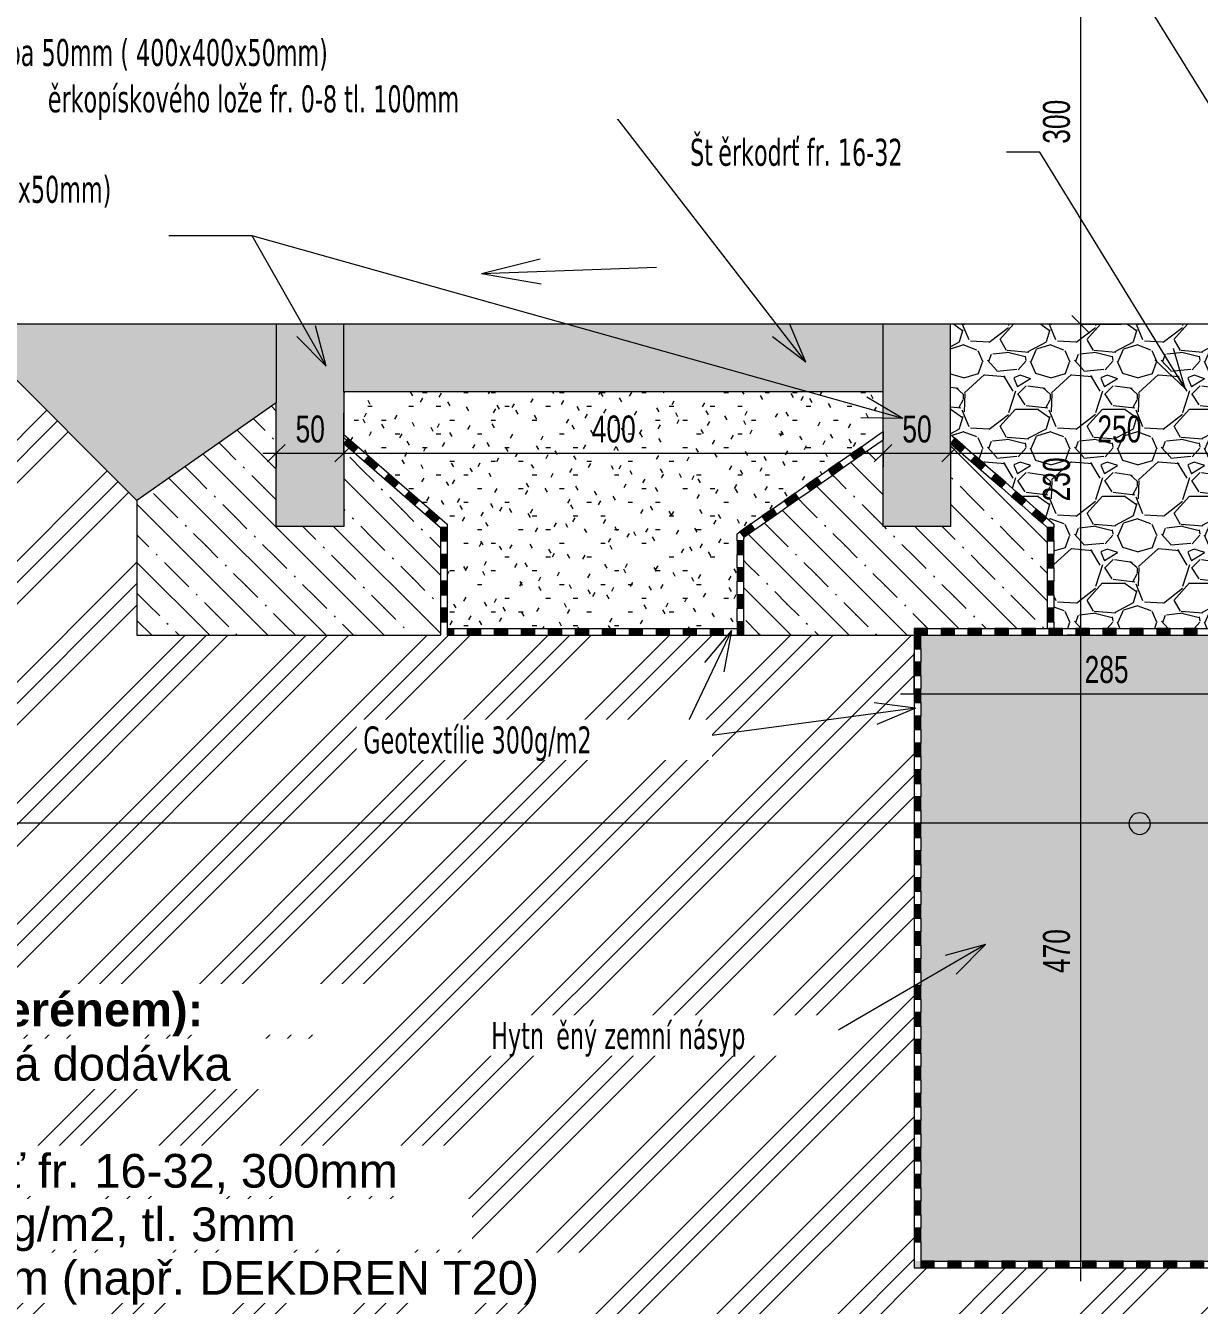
# Model space of a CAD drawing. Header units: millimetres. Extents: x 3130 to 6445, y 930 to 3528.
# Drawn here: x 3627 to 4498, y 1558 to 2508 of the extents above; entities that cross this region are included whole.
import ezdxf

# ---------------------------------------------------------------- set-up
doc = ezdxf.new("R2010")
doc.units = ezdxf.units.MM
for name, color, linetype, lineweight in [('A-ANNO-DIMS', 211, 'Continuous', 9), ('A-ANNO-DIMS-10', 211, 'Continuous', 9), ('A-DETL', 90, 'Continuous', 18), ('A-DETL-GENF', 92, 'Continuous', 18), ('A-DETL-THIN', 151, 'Continuous', 18), ('G-ANNO-TEXT', 231, 'Continuous', 9)]:
    doc.layers.add(name, color=color, linetype=linetype, lineweight=lineweight)
doc.styles.add('Arial', font='arial.ttf', dxfattribs={"height": 25})
doc.styles.add('Arial_1', font='arial.ttf', dxfattribs={"width": 0.7, "height": 20})
doc.styles.add('Arial_B', font='arialbd.ttf', dxfattribs={"height": 25})
doc.styles.add('Tahoma_B', font='tahomabd.ttf', dxfattribs={"width": 0.7, "height": 20})
doc.dimstyles.new('Vnitřní_-_průhledné_1', dxfattribs={"dimscale": 304.8, "dimtxt": 20.405188, "dimasz": 0.042651, "dimexe": 0.032808, "dimexo": 0.0625, "dimgap": 0.006562, "dimtad": 1, "dimdec": 0, "dimrnd": 5, "dimzin": 0, "dimdsep": 46, "dimtxsty": 'Arial_1', "dimblk1": 'OBLIQUE', "dimblk2": 'OBLIQUE', "dimsah": 1, "dimcen": 0.09, "dimdle": 0.032808, "dimazin": 0, "dimtfac": 1, "dimtdec": 4, "dimtix": 1, "dimtmove": 0, "dimatfit": 3, "dimfxl": 0.098425, "dimfxlon": 1, "dimtvp": 1, "dimtolj": 1, "dimtzin": 0, "dimarcsym": 2})
doc.dimstyles.new('Vnitřní_-_průhledné_2', dxfattribs={"dimscale": 304.8, "dimtxt": 20.405188, "dimasz": 0, "dimexe": 0.032808, "dimexo": 0.0625, "dimgap": 0.006562, "dimtad": 1, "dimdec": 0, "dimrnd": 5, "dimzin": 0, "dimdsep": 46, "dimtxsty": 'Arial_1', "dimblk1": 'OBLIQUE', "dimblk2": 'NONE', "dimsah": 1, "dimcen": 0.09, "dimdle": 0.032808, "dimazin": 0, "dimtfac": 1, "dimtdec": 4, "dimtix": 1, "dimtmove": 0, "dimatfit": 3, "dimfxl": 0.098425, "dimfxlon": 1, "dimtvp": 1, "dimtolj": 1, "dimtzin": 0, "dimarcsym": 2})
doc.dimstyles.new('Vnitřní_-_průhledné_3', dxfattribs={"dimscale": 304.8, "dimtxt": 20.405188, "dimasz": 0, "dimexe": 0.032808, "dimexo": 0.0625, "dimgap": 0.006562, "dimtad": 1, "dimdec": 0, "dimrnd": 5, "dimzin": 0, "dimdsep": 46, "dimtxsty": 'Arial_1', "dimblk1": 'NONE', "dimblk2": 'NONE', "dimsah": 1, "dimcen": 0.09, "dimdle": 0.032808, "dimazin": 0, "dimtfac": 1, "dimtdec": 4, "dimtix": 1, "dimtmove": 0, "dimatfit": 3, "dimfxl": 0.098425, "dimfxlon": 1, "dimtvp": 1, "dimtolj": 1, "dimtzin": 0, "dimarcsym": 2})
pattern_1 = [(315, (0, 0), (21.55261, 21.55261), []), (315, (0, 20.32), (21.55261, 21.55261), [12.7, -7.62, 1.27, -7.62, -12.7]), (315, (0, 20.32), (21.55261, 21.55261), [-29.21, 12.7, 0])]

# ---------------------------------------------------------------- blocks, each defined once
blk = doc.blocks.new('BP_HYDROIZOLACE NOVÁ 2 - Geotextilie 1_10-1193764-Sokl - okapový chodník')
at = {"layer": 'A-DETL-GENF'}
for points in [[(0, 0), (10, 0), (10, 5), (0, 5)], [(20, 0), (30, 0), (30, 5), (20, 5)], [(40, 0), (50, 0), (50, 5), (40, 5)], [(60, 0), (70, 0), (70, 5), (60, 5)], [(80, 0), (90, 0), (90, 5), (80, 5)], [(100, 0), (110, 0), (110, 5), (100, 5)], [(120, 0), (130, 0), (130, 5), (120, 5)], [(140, 0), (150, 0), (150, 5), (140, 5)], [(160, 0), (170, 0), (170, 5), (160, 5)], [(180, 0), (190, 0), (190, 5), (180, 5)], [(200, 0), (210, 0), (210, 5), (200, 5)], [(220, 0), (230, 0), (230, 5), (220, 5)], [(240, 0), (250, 0), (250, 5), (240, 5)], [(260, 0), (270, 0), (270, 5), (260, 5)], [(280, 0), (290, 0), (290, 5), (280, 5)], [(300, 0), (310, 0), (310, 5), (300, 5)], [(320, 0), (330, 0), (330, 5), (320, 5)], [(340, 0), (350, 0), (350, 5), (340, 5)], [(360, 0), (370, 0), (370, 5), (360, 5)], [(380, 0), (390, 0), (390, 5), (380, 5)], [(400, 0), (410, 0), (410, 5), (400, 5)], [(420, 0), (430, 0), (430, 5), (420, 5)], [(440, 0), (450, 0), (450, 5), (440, 5)]]:
    blk.add_hatch(color=256, dxfattribs=at).paths.add_polyline_path(points)
for p, q in [((10, 5), (0, 5)), ((0, 0), (10, 0)), ((10, 5), (20, 5)), ((10, 0), (10, 5)), ((10, 0), (20, 0)), ((30, 5), (20, 5)), ((20, 5), (20, 0)), ((30, 5), (40, 5)), ((30, 0), (30, 5)), ((30, 0), (40, 0)), ((50, 5), (40, 5)), ((40, 5), (40, 0)), ((40, 0), (50, 0)), ((50, 5), (60, 5)), ((50, 0), (50, 5)), ((50, 0), (60, 0)), ((70, 5), (60, 5)), ((60, 5), (60, 0)), ((60, 0), (70, 0)), ((70, 5), (80, 5)), ((70, 0), (70, 5)), ((70, 0), (80, 0)), ((90, 5), (80, 5)), ((80, 5), (80, 0)), ((80, 0), (90, 0)), ((90, 5), (100, 5)), ((90, 0), (90, 5)), ((90, 0), (100, 0)), ((110, 5), (100, 5)), ((100, 5), (100, 0)), ((100, 0), (110, 0)), ((110, 5), (120, 5)), ((110, 0), (110, 5)), ((110, 0), (120, 0)), ((130, 5), (120, 5)), ((120, 5), (120, 0)), ((120, 0), (130, 0)), ((130, 5), (140, 5)), ((130, 0), (130, 5)), ((130, 0), (140, 0)), ((150, 5), (140, 5)), ((140, 5), (140, 0)), ((140, 0), (150, 0)), ((150, 5), (160, 5)), ((150, 0), (150, 5)), ((150, 0), (160, 0)), ((170, 5), (160, 5)), ((160, 5), (160, 0)), ((160, 0), (170, 0)), ((170, 5), (180, 5)), ((170, 0), (170, 5)), ((170, 0), (180, 0)), ((190, 5), (180, 5)), ((180, 5), (180, 0)), ((180, 0), (190, 0)), ((190, 5), (200, 5)), ((190, 0), (190, 5)), ((190, 0), (200, 0)), ((210, 5), (200, 5)), ((200, 5), (200, 0)), ((200, 0), (210, 0)), ((210, 5), (220, 5)), ((210, 0), (210, 5)), ((210, 0), (220, 0)), ((230, 5), (220, 5)), ((220, 5), (220, 0)), ((220, 0), (230, 0)), ((230, 5), (240, 5)), ((230, 0), (230, 5)), ((230, 0), (240, 0)), ((250, 5), (240, 5)), ((240, 5), (240, 0)), ((240, 0), (250, 0)), ((250, 5), (260, 5)), ((250, 0), (250, 5)), ((250, 0), (260, 0)), ((270, 5), (260, 5)), ((260, 5), (260, 0)), ((260, 0), (270, 0)), ((270, 5), (280, 5)), ((270, 0), (270, 5)), ((270, 0), (280, 0)), ((290, 5), (280, 5)), ((280, 5), (280, 0)), ((280, 0), (290, 0)), ((290, 5), (300, 5)), ((290, 0), (290, 5)), ((290, 0), (300, 0)), ((310, 5), (300, 5)), ((300, 5), (300, 0)), ((300, 0), (310, 0)), ((310, 5), (320, 5)), ((310, 0), (310, 5)), ((310, 0), (320, 0)), ((330, 5), (320, 5)), ((320, 5), (320, 0)), ((320, 0), (330, 0)), ((330, 5), (340, 5)), ((330, 0), (330, 5)), ((330, 0), (340, 0)), ((350, 5), (340, 5)), ((340, 5), (340, 0)), ((340, 0), (350, 0)), ((350, 5), (360, 5)), ((350, 0), (350, 5)), ((350, 0), (360, 0)), ((370, 5), (360, 5)), ((360, 5), (360, 0)), ((360, 0), (370, 0)), ((370, 5), (380, 5)), ((370, 0), (370, 5)), ((370, 0), (380, 0)), ((390, 5), (380, 5)), ((380, 5), (380, 0)), ((380, 0), (390, 0)), ((390, 5), (400, 5)), ((390, 0), (390, 5)), ((390, 0), (400, 0)), ((410, 5), (400, 5)), ((400, 5), (400, 0)), ((400, 0), (410, 0)), ((410, 5), (420, 5)), ((410, 0), (410, 5)), ((410, 0), (420, 0)), ((430, 5), (420, 5)), ((420, 5), (420, 0)), ((420, 0), (430, 0)), ((430, 5), (440, 5)), ((430, 0), (430, 5)), ((430, 0), (440, 0)), ((450, 5), (440, 5)), ((440, 5), (440, 0)), ((440, 0), (450, 0)), ((450, 5), (464.35, 5)), ((450, 0), (450, 5)), ((450, 0), (464.35, 0)), ((20, 0), (30, 0))]:
    blk.add_line(p, q, dxfattribs=at)
blk = doc.blocks.new('BP_HYDROIZOLACE NOVÁ 2 - Geotextilie 1_10-1502278-Sokl - okapový chodník')
at = {"layer": 'A-DETL-GENF'}
for points in [[(5, 0), (10, 0), (10, 5), (5, 5)], [(20, 0), (30, 0), (30, 5), (20, 5)], [(40, 0), (50, 0), (50, 5), (40, 5)], [(60, 0), (70, 0), (70, 5), (60, 5)], [(80, 0), (90, 0), (90, 5), (80, 5)], [(100, 0), (110, 0), (110, 5), (100, 5)], [(120, 0), (130, 0), (130, 5), (120, 5)], [(140, 0), (150, 0), (150, 5), (140, 5)], [(160, 0), (170, 0), (170, 5), (160, 5)], [(180, 0), (190, 0), (190, 5), (180, 5)], [(200, 0), (210, 0), (210, 5), (200, 5)]]:
    blk.add_hatch(color=256, dxfattribs=at).paths.add_polyline_path(points)
for p, q in [((5, 0), (10, 0)), ((10, 0), (10, 5)), ((10, 0), (20, 0)), ((20, 5), (20, 0)), ((30, 0), (30, 5)), ((30, 0), (40, 0)), ((40, 5), (40, 0)), ((40, 0), (50, 0)), ((50, 0), (50, 5)), ((50, 0), (60, 0)), ((60, 5), (60, 0)), ((60, 0), (70, 0)), ((70, 0), (70, 5)), ((70, 0), (80, 0)), ((80, 5), (80, 0)), ((80, 0), (90, 0)), ((90, 0), (90, 5)), ((90, 0), (100, 0)), ((100, 5), (100, 0)), ((100, 0), (110, 0)), ((110, 0), (110, 5)), ((110, 0), (120, 0)), ((120, 5), (120, 0)), ((120, 0), (130, 0)), ((130, 0), (130, 5)), ((130, 0), (140, 0)), ((140, 5), (140, 0)), ((140, 0), (150, 0)), ((150, 0), (150, 5)), ((150, 0), (160, 0)), ((160, 5), (160, 0)), ((160, 0), (170, 0)), ((170, 0), (170, 5)), ((170, 0), (180, 0)), ((180, 5), (180, 0)), ((180, 0), (190, 0)), ((190, 0), (190, 5)), ((190, 0), (200, 0)), ((200, 5), (200, 0)), ((200, 0), (210, 0)), ((210, 0), (210, 5)), ((210, 0), (220, 0)), ((20, 0), (30, 0))]:
    blk.add_line(p, q, dxfattribs=at)
blk = doc.blocks.new('BP_HYDROIZOLACE NOVÁ 2 - Geotextilie 1_10-1193770-Sokl - okapový chodník')
at = {"layer": 'A-DETL-GENF'}
for points in [[(0, 0), (10, 0), (10, 5), (0, 5)], [(20, 0), (30, 0), (30, 5), (20, 5)], [(40, 0), (50, 0), (50, 5), (40, 5)], [(60, 0), (70, 0), (70, 5), (60, 5)], [(80, 0), (90, 0), (90, 5), (80, 5)], [(100, 0), (110, 0), (110, 5), (100, 5)], [(120, 0), (130, 0), (130, 5), (120, 5)], [(140, 0), (150, 0), (150, 5), (140, 5)], [(160, 0), (170, 0), (170, 5), (160, 5)], [(180, 0), (190, 0), (190, 5), (180, 5)], [(200, 0), (210, 0), (210, 5), (200, 5)], [(220, 0), (230, 0), (230, 5), (220, 5)], [(240, 0), (250, 0), (250, 5), (240, 5)], [(260, 0), (270, 0), (270, 5), (260, 5)]]:
    blk.add_hatch(color=256, dxfattribs=at).paths.add_polyline_path(points)
for p, q in [((10, 5), (0, 5)), ((0, 5), (0, 0)), ((0, 0), (10, 0)), ((10, 5), (20, 5)), ((10, 0), (10, 5)), ((10, 0), (20, 0)), ((30, 5), (20, 5)), ((20, 5), (20, 0)), ((30, 5), (40, 5)), ((30, 0), (30, 5)), ((30, 0), (40, 0)), ((50, 5), (40, 5)), ((40, 5), (40, 0)), ((40, 0), (50, 0)), ((50, 5), (60, 5)), ((50, 0), (50, 5)), ((50, 0), (60, 0)), ((70, 5), (60, 5)), ((60, 5), (60, 0)), ((60, 0), (70, 0)), ((70, 5), (80, 5)), ((70, 0), (70, 5)), ((70, 0), (80, 0)), ((90, 5), (80, 5)), ((80, 5), (80, 0)), ((80, 0), (90, 0)), ((90, 5), (100, 5)), ((90, 0), (90, 5)), ((90, 0), (100, 0)), ((110, 5), (100, 5)), ((100, 5), (100, 0)), ((100, 0), (110, 0)), ((110, 5), (120, 5)), ((110, 0), (110, 5)), ((110, 0), (120, 0)), ((130, 5), (120, 5)), ((120, 5), (120, 0)), ((120, 0), (130, 0)), ((130, 5), (140, 5)), ((130, 0), (130, 5)), ((130, 0), (140, 0)), ((150, 5), (140, 5)), ((140, 5), (140, 0)), ((140, 0), (150, 0)), ((150, 5), (160, 5)), ((150, 0), (150, 5)), ((150, 0), (160, 0)), ((170, 5), (160, 5)), ((160, 5), (160, 0)), ((160, 0), (170, 0)), ((170, 5), (180, 5)), ((170, 0), (170, 5)), ((170, 0), (180, 0)), ((190, 5), (180, 5)), ((180, 5), (180, 0)), ((180, 0), (190, 0)), ((190, 5), (200, 5)), ((190, 0), (190, 5)), ((190, 0), (200, 0)), ((210, 5), (200, 5)), ((200, 5), (200, 0)), ((200, 0), (210, 0)), ((210, 5), (220, 5)), ((210, 0), (210, 5)), ((210, 0), (220, 0)), ((230, 5), (220, 5)), ((220, 5), (220, 0)), ((220, 0), (230, 0)), ((230, 5), (240, 5)), ((230, 0), (230, 5)), ((230, 0), (240, 0)), ((250, 5), (240, 5)), ((240, 5), (240, 0)), ((240, 0), (250, 0)), ((250, 5), (260, 5)), ((250, 0), (250, 5)), ((250, 0), (260, 0)), ((270, 5), (260, 5)), ((260, 5), (260, 0)), ((260, 0), (270, 0)), ((270, 5), (280, 5)), ((270, 0), (270, 5)), ((270, 0), (280, 0)), ((20, 0), (30, 0))]:
    blk.add_line(p, q, dxfattribs=at)
blk = doc.blocks.new('BP_HYDROIZOLACE NOVÁ 2 - Geotextilie 1_10-1193775-Sokl - okapový chodník')
at = {"layer": 'A-DETL-GENF'}
for points in [[(0, 0), (10, 0), (10, 5), (0, 5)], [(20, 0), (30, 0), (30, 5), (20, 5)], [(40, 0), (50, 0), (50, 5), (40, 5)], [(60, 0), (70, 0), (70, 5), (60, 5)], [(80, 0), (90, 0), (90, 5), (80, 5)]]:
    blk.add_hatch(color=256, dxfattribs=at).paths.add_polyline_path(points)
for p, q in [((10, 5), (0, 5)), ((0, 5), (0, 0)), ((0, 0), (10, 0)), ((10, 5), (20, 5)), ((10, 0), (10, 5)), ((10, 0), (20, 0)), ((30, 5), (20, 5)), ((20, 5), (20, 0)), ((30, 5), (40, 5)), ((30, 0), (30, 5)), ((30, 0), (40, 0)), ((50, 5), (40, 5)), ((40, 5), (40, 0)), ((40, 0), (50, 0)), ((50, 5), (60, 5)), ((50, 0), (50, 5)), ((50, 0), (60, 0)), ((70, 5), (60, 5)), ((60, 5), (60, 0)), ((60, 0), (70, 0)), ((70, 5), (80, 5)), ((70, 0), (70, 5)), ((70, 0), (80, 0)), ((90, 5), (80, 5)), ((80, 5), (80, 0)), ((80, 0), (90, 0)), ((90, 5), (95, 5)), ((90, 0), (90, 5)), ((90, 0), (95, 0)), ((20, 0), (30, 0))]:
    blk.add_line(p, q, dxfattribs=at)
blk = doc.blocks.new('BP_HYDROIZOLACE NOVÁ 2 - Geotextilie 1_10-1193776-Sokl - okapový chodník')
at = {"layer": 'A-DETL-GENF'}
for points in [[(0, 0), (10, 0), (10, 5), (0, 5)], [(20, 0), (30, 0), (30, 5), (20, 5)], [(40, 0), (50, 0), (50, 5), (40, 5)], [(60, 0), (70, 0), (70, 5), (60, 5)]]:
    blk.add_hatch(color=256, dxfattribs=at).paths.add_polyline_path(points)
for p, q in [((10, 5), (0, 5)), ((0, 5), (0, 0)), ((0, 0), (10, 0)), ((10, 5), (20, 5)), ((10, 0), (10, 5)), ((10, 0), (20, 0)), ((30, 5), (20, 5)), ((20, 5), (20, 0)), ((30, 5), (40, 5)), ((30, 0), (30, 5)), ((30, 0), (40, 0)), ((50, 5), (40, 5)), ((40, 5), (40, 0)), ((40, 0), (50, 0)), ((50, 5), (60, 5)), ((50, 0), (50, 5)), ((50, 0), (60, 0)), ((70, 5), (60, 5)), ((60, 5), (60, 0)), ((60, 0), (70, 0)), ((70, 5), (75, 5)), ((70, 0), (70, 5)), ((70, 0), (75, 0)), ((20, 0), (30, 0))]:
    blk.add_line(p, q, dxfattribs=at)
blk = doc.blocks.new('BP_HYDROIZOLACE NOVÁ 2 - Geotextilie 1_10-V1-Sokl - okapový chodník')
at = {"layer": 'A-DETL-GENF'}
for points in [[(0, 0), (10, 0), (10, 5), (0, 5)], [(20, 0), (30, 0), (30, 5), (20, 5)], [(40, 0), (50, 0), (50, 5), (40, 5)], [(60, 0), (70, 0), (70, 5), (60, 5)], [(80, 0), (90, 0), (90, 5), (80, 5)]]:
    blk.add_hatch(color=256, dxfattribs=at).paths.add_polyline_path(points)
for p, q in [((0, 5), (0, 0)), ((0, 0), (10, 0)), ((10, 0), (10, 5)), ((10, 0), (20, 0)), ((20, 5), (20, 0)), ((30, 0), (30, 5)), ((30, 0), (40, 0)), ((40, 5), (40, 0)), ((40, 0), (50, 0)), ((50, 0), (50, 5)), ((50, 0), (60, 0)), ((60, 5), (60, 0)), ((60, 0), (70, 0)), ((70, 0), (70, 5)), ((70, 0), (80, 0)), ((80, 5), (80, 0)), ((80, 0), (90, 0)), ((90, 0), (90, 5)), ((90, 0), (95, 0)), ((20, 0), (30, 0))]:
    blk.add_line(p, q, dxfattribs=at)
blk = doc.blocks.new('BP_HYDROIZOLACE NOVÁ 2 - Geotextilie 1_10-V2-Sokl - okapový chodník')
at = {"layer": 'A-DETL-GENF'}
for points in [[(10, 5), (0, 5), (0, 0), (10, 0)], [(20, 0), (30, 0), (30, 5), (20, 5)], [(40, 0), (50, 0), (50, 5), (40, 5)], [(60, 0), (70, 0), (70, 5), (60, 5)]]:
    blk.add_hatch(color=256, dxfattribs=at).paths.add_polyline_path(points)
for p, q in [((0, 5), (0, 0)), ((0, 0), (10, 0)), ((10, 0), (10, 5)), ((10, 0), (20, 0)), ((20, 5), (20, 0)), ((30, 0), (30, 5)), ((30, 0), (40, 0)), ((40, 5), (40, 0)), ((40, 0), (50, 0)), ((50, 0), (50, 5)), ((50, 0), (60, 0)), ((60, 5), (60, 0)), ((60, 0), (70, 0)), ((70, 0), (70, 5)), ((70, 0), (80, 0)), ((75, 5), (80, 5)), ((20, 0), (30, 0))]:
    blk.add_line(p, q, dxfattribs=at)
blk = doc.blocks.new('BP_HYDROIZOLACE NOVÁ 2 - Geotextilie 1_10-1502280-Sokl - okapový chodník')
at = {"layer": 'A-DETL-GENF'}
for points in [[(0, 0), (10, 0), (10, 5), (0, 5)], [(20, 0), (30, 0), (30, 5), (20, 5)], [(40, 0), (50, 0), (50, 5), (40, 5)], [(60, 0), (70, 0), (70, 5), (60, 5)]]:
    blk.add_hatch(color=256, dxfattribs=at).paths.add_polyline_path(points)
for p, q in [((10, 5), (0, 5)), ((0, 5), (0, 0)), ((0, 0), (10, 0)), ((10, 5), (20, 5)), ((10, 0), (10, 5)), ((10, 0), (20, 0)), ((30, 5), (20, 5)), ((20, 5), (20, 0)), ((30, 5), (40, 5)), ((30, 0), (30, 5)), ((30, 0), (40, 0)), ((50, 5), (40, 5)), ((40, 5), (40, 0)), ((40, 0), (50, 0)), ((50, 5), (60, 5)), ((50, 0), (50, 5)), ((50, 0), (60, 0)), ((70, 5), (60, 5)), ((60, 5), (60, 0)), ((60, 0), (70, 0)), ((70, 5), (71.73, 5)), ((70, 0), (70, 5)), ((70, 0), (71.73, 0)), ((20, 0), (30, 0))]:
    blk.add_line(p, q, dxfattribs=at)
blk = doc.blocks.new('BP_HYDROIZOLACE NOVÁ 2 - Geotextilie 1_10-1502258-Sokl - okapový chodník')
at = {"layer": 'A-DETL-GENF'}
for points in [[(0, 0), (10, 0), (10, 5), (0, 5)], [(20, 0), (30, 0), (30, 5), (20, 5)], [(40, 0), (50, 0), (50, 5), (40, 5)], [(60, 0), (70, 0), (70, 5), (60, 5)], [(80, 0), (90, 0), (90, 5), (80, 5)], [(100, 0), (110, 0), (110, 5), (100, 5)]]:
    blk.add_hatch(color=256, dxfattribs=at).paths.add_polyline_path(points)
for p, q in [((10, 5), (0, 5)), ((0, 5), (0, 0)), ((0, 0), (10, 0)), ((10, 5), (20, 5)), ((10, 0), (10, 5)), ((10, 0), (20, 0)), ((30, 5), (20, 5)), ((20, 5), (20, 0)), ((30, 5), (40, 5)), ((30, 0), (30, 5)), ((30, 0), (40, 0)), ((50, 5), (40, 5)), ((40, 5), (40, 0)), ((40, 0), (50, 0)), ((50, 5), (60, 5)), ((50, 0), (50, 5)), ((50, 0), (60, 0)), ((70, 5), (60, 5)), ((60, 5), (60, 0)), ((60, 0), (70, 0)), ((70, 5), (80, 5)), ((70, 0), (70, 5)), ((70, 0), (80, 0)), ((90, 5), (80, 5)), ((80, 5), (80, 0)), ((80, 0), (90, 0)), ((90, 5), (100, 5)), ((90, 0), (90, 5)), ((90, 0), (100, 0)), ((110, 5), (100, 5)), ((100, 5), (100, 0)), ((100, 0), (110, 0)), ((110, 5), (126.11, 5)), ((110, 0), (110, 5)), ((110, 0), (126.11, 0)), ((20, 0), (30, 0))]:
    blk.add_line(p, q, dxfattribs=at)
blk = doc.blocks.new('DIMBLOCK7-Sokl - okapový chodník')
at = {"layer": 'A-ANNO-DIMS-10', "lineweight": 18}
for p, q in [((4409.81, 2585.9), (4403.31, 2592.4)), ((4409.81, 2585.9), (4416.31, 2579.4)), ((4409.81, 2285.9), (4403.31, 2292.4)), ((4409.81, 2285.9), (4416.31, 2279.4))]:
    blk.add_line(p, q, dxfattribs=at)
at = {"layer": 'A-ANNO-DIMS-10'}
for p, q in [((4409.81, 2595.9), (4409.81, 2285.9)), ((4409.81, 2585.9), (4399.81, 2585.9)), ((4409.81, 2585.9), (4439.81, 2585.9)), ((4409.81, 2285.9), (4399.81, 2285.9)), ((4409.81, 2285.9), (4439.81, 2285.9))]:
    blk.add_line(p, q, dxfattribs=at)
at = {"layer": 'A-ANNO-DIMS-10', "color": 0, "insert": (4381.84, 2419.89), "char_height": 20, "width": 38.4245, "attachment_point": 1, "rotation": 90, "line_spacing_factor": 0.941778, "style": 'Arial_1'}
blk.add_mtext('300', dxfattribs=at)
blk = doc.blocks.new('_Oblique')
at = {"color": 0, "linetype": 'ByBlock', "lineweight": -2}
blk.add_line((-0.5, -0.5), (0.5, 0.5), dxfattribs=at)
blk = doc.blocks.new('DIMBLOCK8-Sokl - okapový chodník')
at = {"layer": 'A-ANNO-DIMS-10', "lineweight": 18}
for q in [(4403.31, 2292.4), (4416.31, 2279.4)]:
    blk.add_line((4409.81, 2285.9), q, dxfattribs=at)
at = {"layer": 'A-ANNO-DIMS-10'}
for p, q in [((4409.81, 2285.9), (4399.81, 2285.9)), ((4409.81, 2285.9), (4409.81, 2055.24)), ((4409.81, 2285.9), (4439.81, 2285.9)), ((4409.81, 2055.24), (4399.81, 2055.24)), ((4409.81, 2055.24), (4439.81, 2055.24))]:
    blk.add_line(p, q, dxfattribs=at)
at = {"layer": 'A-ANNO-DIMS-10', "color": 0, "insert": (4381.84, 2154.56), "char_height": 20, "width": 38.4245, "attachment_point": 1, "rotation": 90, "line_spacing_factor": 0.941778, "style": 'Arial_1'}
blk.add_mtext('230', dxfattribs=at)
blk = doc.blocks.new('_None')
blk = doc.blocks.new('DIMBLOCK9-Sokl - okapový chodník')
at = {"layer": 'A-ANNO-DIMS-10'}
for p, q in [((4409.81, 2055.24), (4399.81, 2055.24)), ((4409.81, 2055.24), (4409.81, 1575.9)), ((4409.81, 2055.24), (4439.81, 2055.24)), ((4409.81, 1585.9), (4399.81, 1585.9)), ((4409.81, 1585.9), (4439.81, 1585.9))]:
    blk.add_line(p, q, dxfattribs=at)
at = {"layer": 'A-ANNO-DIMS-10', "color": 0, "insert": (4381.84, 1804.56), "char_height": 20, "width": 38.4245, "attachment_point": 1, "rotation": 90, "line_spacing_factor": 0.941778, "style": 'Arial_1'}
blk.add_mtext('470', dxfattribs=at)
blk = doc.blocks.new('DIMBLOCK10-Sokl - okapový chodník')
at = {"layer": 'A-ANNO-DIMS-10'}
for p, q in [((4286.26, 2011.84), (4286.26, 2041.84)), ((4571.26, 2011.84), (4571.26, 2041.84)), ((4276.26, 2011.84), (4571.26, 2011.84)), ((4286.26, 2011.84), (4286.26, 2001.84)), ((4571.26, 2011.84), (4571.26, 2001.84))]:
    blk.add_line(p, q, dxfattribs=at)
at = {"layer": 'A-ANNO-DIMS-10', "color": 0, "insert": (4412.75, 2039.8), "char_height": 20, "width": 38.4245, "attachment_point": 1, "line_spacing_factor": 0.941778, "style": 'Arial_1'}
blk.add_mtext('285', dxfattribs=at)
blk = doc.blocks.new('DIMBLOCK17-Sokl - okapový chodník')
at = {"layer": 'A-ANNO-DIMS-10'}
for p, q in [((3813.26, 2190.28), (3813.26, 2220.28)), ((3863.26, 2190.28), (3863.26, 2220.28)), ((3803.26, 2190.28), (3863.26, 2190.28)), ((3813.26, 2190.28), (3813.26, 2180.28)), ((3863.26, 2190.28), (3863.26, 2180.28))]:
    blk.add_line(p, q, dxfattribs=at)
at = {"layer": 'A-ANNO-DIMS-10', "lineweight": 18}
for p, q in [((3813.26, 2190.28), (3819.76, 2196.78)), ((3863.26, 2190.28), (3869.76, 2196.78)), ((3813.26, 2190.28), (3806.76, 2183.78)), ((3863.26, 2190.28), (3856.76, 2183.78))]:
    blk.add_line(p, q, dxfattribs=at)
at = {"layer": 'A-ANNO-DIMS-10', "color": 0, "insert": (3827.59, 2218.25), "char_height": 20, "width": 25.6164, "attachment_point": 1, "line_spacing_factor": 0.941778, "style": 'Arial_1'}
blk.add_mtext('50', dxfattribs=at)
blk = doc.blocks.new('DIMBLOCK18-Sokl - okapový chodník')
at = {"layer": 'A-ANNO-DIMS-10'}
for p, q in [((3863.26, 2190.28), (3863.26, 2220.28)), ((4263.26, 2190.28), (4263.26, 2220.28)), ((3863.26, 2190.28), (4263.26, 2190.28)), ((3863.26, 2190.28), (3863.26, 2180.28)), ((4263.26, 2190.28), (4263.26, 2180.28))]:
    blk.add_line(p, q, dxfattribs=at)
at = {"layer": 'A-ANNO-DIMS-10', "lineweight": 18}
for p, q in [((3863.26, 2190.28), (3869.76, 2196.78)), ((4263.26, 2190.28), (4269.76, 2196.78)), ((3863.26, 2190.28), (3856.76, 2183.78)), ((4263.26, 2190.28), (4256.76, 2183.78))]:
    blk.add_line(p, q, dxfattribs=at)
at = {"layer": 'A-ANNO-DIMS-10', "color": 0, "insert": (4047.25, 2218.25), "char_height": 20, "width": 38.4245, "attachment_point": 1, "line_spacing_factor": 0.941778, "style": 'Arial_1'}
blk.add_mtext('400', dxfattribs=at)
blk = doc.blocks.new('DIMBLOCK19-Sokl - okapový chodník')
at = {"layer": 'A-ANNO-DIMS-10'}
for p, q in [((4263.26, 2190.28), (4263.26, 2220.28)), ((4313.26, 2190.28), (4313.26, 2220.28)), ((4263.26, 2190.28), (4313.26, 2190.28)), ((4263.26, 2190.28), (4263.26, 2180.28)), ((4313.26, 2190.28), (4313.26, 2180.28))]:
    blk.add_line(p, q, dxfattribs=at)
at = {"layer": 'A-ANNO-DIMS-10', "lineweight": 18}
for p, q in [((4263.26, 2190.28), (4269.76, 2196.78)), ((4313.26, 2190.28), (4319.76, 2196.78)), ((4263.26, 2190.28), (4256.76, 2183.78)), ((4313.26, 2190.28), (4306.76, 2183.78))]:
    blk.add_line(p, q, dxfattribs=at)
at = {"layer": 'A-ANNO-DIMS-10', "color": 0, "insert": (4277.59, 2218.25), "char_height": 20, "width": 25.6164, "attachment_point": 1, "line_spacing_factor": 0.941778, "style": 'Arial_1'}
blk.add_mtext('50', dxfattribs=at)
blk = doc.blocks.new('DIMBLOCK20-Sokl - okapový chodník')
at = {"layer": 'A-ANNO-DIMS-10'}
for p, q in [((4313.26, 2190.28), (4313.26, 2220.28)), ((4563.26, 2190.28), (4563.26, 2220.28)), ((4313.26, 2190.28), (4573.26, 2190.28)), ((4313.26, 2190.28), (4313.26, 2180.28)), ((4563.26, 2190.28), (4563.26, 2180.28))]:
    blk.add_line(p, q, dxfattribs=at)
at = {"layer": 'A-ANNO-DIMS-10', "lineweight": 18}
for q in [(4319.76, 2196.78), (4306.76, 2183.78)]:
    blk.add_line((4313.26, 2190.28), q, dxfattribs=at)
at = {"layer": 'A-ANNO-DIMS-10', "color": 0, "insert": (4422.25, 2218.25), "char_height": 20, "width": 38.4245, "attachment_point": 1, "line_spacing_factor": 0.941778, "style": 'Arial_1'}
blk.add_mtext('250', dxfattribs=at)

msp = doc.modelspace()

# ---------------------------------------------------------------- hatches: boundary and pattern name
at = {"layer": 'A-DETL-GENF'}
h = msp.add_hatch(dxfattribs=at)
h.set_pattern_fill('FP_4', style=0, pattern_type=2)
h.set_pattern_definition([(45, (0, 0), (-44.9013, 44.9013), []), (45, (15.875, 0), (0, 89.80256), []), (45, (-15.875, 0), (0, 89.80256), [])])
h.paths.add_polyline_path([(5718.5, 1180.1), (5718.5, 2435.9), (5386.26, 2435.9), (5386.26, 1476.62), (4786.26, 1293.18), (4786.26, 1585.9), (4286.26, 1585.9), (4286.26, 2055.24), (3709.96, 2055.24), (3709.96, 2155.24), (3579.3, 2285.9), (3406.26, 2285.9), (3406.26, 1180.1), (5178.11, 1180.1)])
h.paths.add_polyline_path([(3863.26, 2197.57), (3865.29, 2199.91), (3863.26, 2201.94), (3863.26, 2201.34)])
h = msp.add_hatch(dxfattribs=at)
h.set_pattern_fill('FP_7', color=1, style=0, pattern_type=2)
h.set_pattern_definition([(45, (0, 0), (0, 14.142136), [5, -15]), (135, (10.6, 7), (-14.142136, 9e-16), [5, -15])])
h.paths.add_polyline_path([(4291.26, 1590.9), (4566.26, 1590.9), (4566.26, 1907.87), (4564.28, 1908.8), (4562.94, 1909.82), (4561.67, 1911.48), (4560.87, 1913.41), (4560.6, 1915.48), (4560.87, 1917.55), (4561.67, 1919.48), (4562.94, 1921.14), (4564.6, 1922.41), (4566.26, 1923.1), (4566.26, 2055.24), (4291.26, 2055.24), (4291.26, 1594.13)])
h.paths.add_polyline_path([(4286.26, 1585.9), (4291.26, 1585.9), (4291.26, 1590.9), (4286.26, 1590.9)])
h.paths.add_polyline_path([(4453.6, 1907.48), (4451.53, 1907.75), (4449.6, 1908.55), (4447.94, 1909.82), (4446.67, 1911.48), (4445.87, 1913.41), (4445.6, 1915.48), (4445.87, 1917.55), (4446.67, 1919.48), (4447.94, 1921.14), (4449.6, 1922.41), (4451.53, 1923.21), (4453.6, 1923.48), (4455.96, 1923.09), (4457.6, 1922.41), (4459.26, 1921.14), (4460.53, 1919.48), (4461.33, 1917.55), (4461.6, 1915.48), (4461.33, 1913.41), (4460.53, 1911.48), (4459.26, 1909.82), (4457.6, 1908.55), (4455.67, 1907.75)])
h.paths.add_polyline_path([(3709.96, 2155.24), (3813.26, 2227.58), (3813.26, 2285.9), (3579.3, 2285.9), (3637.62, 2227.58)])
for color, points in [(9, [(3813.26, 2135.9), (3863.26, 2135.9), (3863.26, 2285.9), (3813.26, 2285.9), (3813.26, 2137.52)]), (9, [(4263.26, 2235.9), (4263.26, 2285.9), (3863.26, 2285.9), (3863.26, 2235.9), (4154.96, 2235.9)]), (9, [(4311.53, 2135.9), (4313.26, 2135.9), (4313.26, 2285.9), (4263.26, 2285.9), (4263.26, 2135.9)]), (7, [(4453.6, 1907.48), (4455.96, 1907.87), (4457.6, 1908.55), (4459.26, 1909.82), (4460.53, 1911.48), (4461.33, 1913.41), (4461.6, 1915.48), (4461.33, 1917.55), (4460.53, 1919.48), (4459.26, 1921.14), (4457.6, 1922.41), (4455.67, 1923.21), (4453.6, 1923.48), (4451.53, 1923.21), (4449.6, 1922.41), (4447.94, 1921.14), (4446.67, 1919.48), (4445.87, 1917.55), (4445.6, 1915.48), (4445.87, 1913.41), (4446.67, 1911.48), (4447.94, 1909.82), (4449.6, 1908.55), (4451.53, 1907.75)])]:
    msp.add_hatch(color=color, dxfattribs=at).paths.add_polyline_path(points)
h = msp.add_hatch(dxfattribs=at)
h.set_pattern_fill('FP_8', color=1, style=0, pattern_type=2)
h.set_pattern_definition([(228.013, (46.452, 64.516), (-516.1270304, -580.646577), [8.68, -859.295]), (184.97, (40.645, 58.064), (774.193256, 64.5191342), [14.895, -1474.572]), (132.51, (25.806, 56.774), (645.1545302, -709.6808323), [10.502, -1039.741]), (267.274, (0.6452, 40.645), (64.509271, 1290.3200882), [13.564, -1342.807]), (292.834, (0, 27.097), (-322.5854458, 774.1906374), [13.3, -1316.731]), (357.274, (5.161, 14.839), (-1290.3200882, 64.509271), [13.564, -1342.807]), (37.694, (18.71, 14.194), (-838.7113974, -645.1563548), [17.937, -1775.793]), (72.255, (32.903, 25.161), (451.6201592, 1419.3499353), [16.935, -1676.535]), (121.43, (38.064, 41.29), (-516.1334064, 838.7032033), [13.61, -1347.356]), (175.236, (30.968, 52.903), (709.6752083, -64.5206444), [15.538, -761.337]), (222.397, (15.484, 54.193), (-774.1974929, -709.6694932), [20.093, -1989.247]), (138.814, (64.516, 40), (-451.6112676, 387.096597), [6.858, -678.957]), (171.469, (59.355, 44.516), (838.7060092, -129.0350995), [13.048, -1291.707]), (225, (46.45, 46.45), (0, -64.51642), [9.124, -82.115]), (203.199, (41.935, 54.193), (322.579854, 129.035036), [4.913, -486.425]), (291.801, (37.419, 52.258), (-64.51512, 193.548855), [6.949, -340.482]), (30.964, (40, 45.806), (193.547267, 129.032242), [11.286, -364.904]), (161.565, (49.677, 51.613), (129.03162, -64.51627), [8.161, -195.857]), (16.389, (0, 52.258), (645.1618068, 193.5420682), [11.432, -1131.794]), (70.346, (10.968, 55.484), (-258.0660336, -709.674252), [9.591, -949.508]), (293.199, (49.677, 64.516), (-129.035036, 322.579854), [9.827, -481.513]), (343.61, (53.548, 55.484), (-645.1584288, 193.5533284), [11.432, -1131.794]), (339.444, (0, 12.258), (-322.580836, 129.031992), [11.024, -540.2]), (294.775, (10.323, 8.387), (-322.5779293, 709.6760943), [9.237, -914.491]), (66.801, (50.322, 0), (129.035036, 322.579854), [9.827, -481.513]), (17.354, (54.193, 9.032), (-838.70817, -258.0633455), [10.815, -1070.671]), (69.444, (18.71, 0), (-129.031992, -322.580836), [5.512, -545.714]), (101.31, (46.452, 0), (-64.516433, 258.062674), [3.29, -325.679]), (165.964, (45.806, 3.226), (193.548796, -64.514866), [13.3, -252.706]), (186.009, (32.903, 6.452), (645.1590387, 64.5157524), [12.326, -1220.252]), (303.69, (40, 40), (-64.515364, 129.03222), [9.305, -223.311]), (353.157, (45.161, 32.258), (1096.7723903, -129.036705), [16.245, -1608.226]), (60.945, (61.29, 30.323), (-258.066392, -451.6096225), [6.642, -657.591]), (90, (64.516, 36.13), (-64.516, 64.516), [3.871, -60.645]), (120.256, (31.613, 8.387), (258.0600744, -451.6132193), [8.963, -887.321]), (48.013, (27.097, 16.129), (516.1270304, 580.646577), [17.359, -850.616]), (0, (38.71, 29.03), (64.516, 64.516), [16.774, -47.742]), (325.305, (55.484, 29.032), (-645.1609397, 451.609658), [10.201, -1009.886]), (254.055, (63.871, 23.226), (-64.514276, -258.06482), [9.394, -460.291]), (207.646, (61.29, 14.194), (-1225.8034039, -645.1598598), [15.294, -1514.158]), (175.426, (47.742, 7.097), (-838.7080857, 64.5175893), [16.181, -1601.871]), (175.426, (47.742, 7.097), (-838.7080857, 64.5175893), [16.181, -1601.871])])
h.paths.add_polyline_path([(4436.26, 2060.24), (4566.26, 2060.24), (4566.22, 2100.9), (4558.26, 2164.9), (4558.26, 2285.9), (4313.26, 2285.9), (4313.26, 2204.19), (4389.96, 2137.52), (4389.96, 2060.24), (4426.26, 2060.24)])
h = msp.add_hatch(dxfattribs=at)
h.set_pattern_fill('FP_10', color=1, style=0, pattern_type=2)
h.set_pattern_definition([(0, (0, 0), (40.64, 10.16), [3.353, -27.127, 3.353, -27.127, -162.56]), (0, (0, 0), (40.64, 10.16), [-60.96, 3.353, -57.607, 3.353, -27.127, -71.12]), (0, (0, 0), (40.64, 10.16), [-152.4, 3.353, -16.967, 3.353, -47.447]), (120, (15.24, 5.08), (-29.118818, 30.115272), [3.353, -27.127, 3.353, -27.127, -162.56]), (120, (15.24, 5.08), (-29.118818, 30.115272), [-60.96, 3.353, -57.607, 3.353, -27.127, -71.12]), (120, (15.24, 5.08), (-29.118818, 30.115272), [-152.4, 3.353, -16.967, 3.353, -47.447]), (240, (20.32, 25.4), (-11.521182, -40.275272), [3.353, -27.127, 3.353, -27.127, -162.56]), (240, (20.32, 25.4), (-11.521182, -40.275272), [-60.96, 3.353, -57.607, 3.353, -27.127, -71.12]), (240, (20.32, 25.4), (-11.521182, -40.275272), [-152.4, 3.353, -16.967, 3.353, -47.447])])
h.paths.add_polyline_path([(4154.96, 2060.24), (4154.96, 2130.54), (4263.26, 2206.38), (4263.26, 2235.9), (3863.26, 2235.9), (3863.26, 2204.19), (3939.96, 2137.52), (3939.96, 2060.24), (4022.67, 2060.24)])
h = msp.add_hatch(dxfattribs=at)
h.set_pattern_fill('FP_9', color=1, style=0, pattern_type=2)
h.set_pattern_definition(pattern_1)
h.paths.add_polyline_path([(3863.26, 2055.24), (3934.96, 2055.24), (3934.96, 2135.24), (3863.26, 2197.57), (3863.26, 2135.9), (3813.26, 2135.9), (3813.26, 2227.58), (3709.96, 2155.24), (3709.96, 2055.24)])
h = msp.add_hatch(dxfattribs=at)
h.set_pattern_fill('FP_9', color=1, style=0, pattern_type=2)
h.set_pattern_definition(pattern_1)
h.paths.add_polyline_path([(4286.26, 2055.24), (4286.26, 2060.24), (4384.96, 2060.24), (4384.96, 2135.24), (4313.26, 2197.57), (4313.26, 2135.9), (4263.26, 2135.9), (4263.26, 2200.27), (4159.96, 2127.94), (4159.96, 2055.24), (4263.26, 2055.24)])

# ---------------------------------------------------------------- linework, layer by layer
at = {"layer": 'A-DETL'}
for p, q in [((3965.36, 2323.67), (4009.02, 2334.56)), ((3965.36, 2323.67), (4095.28, 2328.21)), ((3965.36, 2323.67), (4009.67, 2315.86)), ((3579.3, 2285.9), (3709.96, 2155.24)), ((3813.26, 2285.9), (3579.3, 2285.9)), ((3863.26, 2285.9), (3813.26, 2285.9)), ((3813.26, 2285.9), (3813.26, 2227.58)), ((4263.26, 2285.9), (3863.26, 2285.9)), ((3863.26, 2235.9), (3863.26, 2285.9)), ((4313.26, 2285.9), (4263.26, 2285.9)), ((4263.26, 2235.9), (4263.26, 2285.9)), ((4558.26, 2285.9), (4313.26, 2285.9)), ((4313.26, 2197.57), (4313.26, 2285.9)), ((4263.26, 2235.9), (3863.26, 2235.9)), ((3863.26, 2235.9), (3863.26, 2204.19)), ((4263.26, 2206.38), (4263.26, 2235.9)), ((3813.26, 2227.58), (3709.96, 2155.24)), ((3813.26, 2135.9), (3813.26, 2227.58)), ((3863.26, 2197.57), (3863.26, 2204.19)), ((3863.26, 2204.19), (3939.96, 2137.52)), ((4260.39, 2204.37), (4263.26, 2206.38)), ((4263.26, 2206.38), (4263.26, 2200.27)), ((4313.26, 2204.19), (4316.54, 2201.34)), ((3863.26, 2197.57), (3863.26, 2135.9)), ((4263.26, 2135.9), (4263.26, 2200.27)), ((4313.26, 2197.57), (4313.26, 2135.9)), ((3709.96, 2155.24), (3709.96, 2055.24)), ((3939.96, 2137.52), (3939.96, 2060.24)), ((4388.24, 2139.02), (4389.96, 2137.52)), ((4389.96, 2137.52), (4389.96, 2135.24)), ((3863.26, 2135.9), (3813.26, 2135.9)), ((4154.96, 2130.54), (4157.09, 2132.04)), ((4154.96, 2126.97), (4154.96, 2130.54)), ((4159.96, 2127.94), (4159.96, 2126.97)), ((4313.26, 2135.9), (4263.26, 2135.9)), ((3709.96, 2055.24), (3934.96, 2055.24)), ((3939.96, 2060.24), (4154.96, 2060.24)), ((4159.96, 2055.24), (4286.26, 2055.24)), ((4286.26, 1590.9), (4286.26, 1585.9)), ((4286.26, 1585.9), (4291.26, 1585.9))]:
    msp.add_line(p, q, dxfattribs=at)
at = {"layer": 'A-DETL-THIN'}
for p, q in [((3865.29, 2199.91), (3863.26, 2201.94)), ((4881.13, 1915.9), (3174.96, 1915.9))]:
    msp.add_line(p, q, dxfattribs=at)
for start, end in [(360, 180), (180, 360)]:
    msp.add_arc((4453.6, 1915.48), 8, start, end, dxfattribs=at)
at = {"layer": 'G-ANNO-TEXT', "color": 10}
for p, q in [((4569.08, 2345.55), (4425.81, 2577.93)), ((4029.69, 2453.21), (4019.7, 2453.21)), ((4054.89, 2453.21), (4029.69, 2453.21)), ((4352.7, 2413.57), (4318.27, 2413.57)), ((4379.52, 2413.57), (4352.7, 2413.57)), ((4487.43, 2238.19), (4379.52, 2413.57)), ((3772.11, 2351.68), (3670.52, 2351.68)), ((3795.36, 2351.68), (3772.11, 2351.68)), ((3795.36, 2351.68), (3772.11, 2351.68)), ((4277.96, 2216.1), (3795.36, 2351.68)), ((3850.25, 2254.78), (3795.36, 2351.68)), ((3850.25, 2254.78), (3842.46, 2284.84)), ((4205.99, 2257.91), (4193.99, 2286.56)), ((3850.25, 2254.78), (3828.47, 2276.92)), ((4205.99, 2257.91), (4181.27, 2276.72)), ((4487.43, 2238.19), (4478.56, 2267.95)), ((4487.43, 2238.19), (4464.86, 2259.52)), ((4277.96, 2216.1), (4251.25, 2231.95)), ((4277.96, 2216.1), (4246.9, 2216.47)), ((4150.89, 2058.66), (4112.4, 1977.57)), ((4150.89, 2058.66), (4130.76, 2035.01)), ((4150.89, 2058.66), (4145.28, 2028.12)), ((4287.39, 2001.03), (4256.59, 2005.01)), ((4287.39, 2001.03), (4112.4, 1977.57)), ((4287.39, 2001.03), (4258.72, 1989.07)), ((4100.88, 1977.57), (4092.12, 1977.57)), ((4112.4, 1977.57), (4100.88, 1977.57)), ((4112.4, 1977.57), (4100.88, 1977.57)), ((4339.29, 1825.71), (4223.34, 1758.17)), ((4339.29, 1825.71), (4309.32, 1817.56)), ((4339.29, 1825.71), (4317.41, 1803.66)), ((4204.71, 1758.17), (4194.42, 1758.17)), ((4223.34, 1758.17), (4204.71, 1758.17))]:
    msp.add_line(p, q, dxfattribs=at)

# ---------------------------------------------------------------- block references
at = {"layer": 'A-DETL-GENF'}
for name, p, rotation in [('BP_HYDROIZOLACE NOVÁ 2 - Geotextilie 1_10-1502258-Sokl - okapový chodník', (4159.96, 2127.94), 35), ('BP_HYDROIZOLACE NOVÁ 2 - Geotextilie 1_10-V1-Sokl - okapový chodník', (3863.26, 2197.57), 318.9999999999996), ('BP_HYDROIZOLACE NOVÁ 2 - Geotextilie 1_10-1193775-Sokl - okapový chodník', (4313.26, 2197.57), 318.9999999999996), ('BP_HYDROIZOLACE NOVÁ 2 - Geotextilie 1_10-V2-Sokl - okapový chodník', (3934.96, 2135.24), 270), ('BP_HYDROIZOLACE NOVÁ 2 - Geotextilie 1_10-1193776-Sokl - okapový chodník', (4384.96, 2135.24), 270), ('BP_HYDROIZOLACE NOVÁ 2 - Geotextilie 1_10-1502280-Sokl - okapový chodník', (4159.96, 2055.24), 90), ('BP_HYDROIZOLACE NOVÁ 2 - Geotextilie 1_10-1193764-Sokl - okapový chodník', (4286.26, 2055.24), 270)]:
    msp.add_blockref(name, p, dxfattribs=dict(at, rotation=rotation))
for name, p in [('BP_HYDROIZOLACE NOVÁ 2 - Geotextilie 1_10-1502278-Sokl - okapový chodník', (3934.96, 2055.24)), ('BP_HYDROIZOLACE NOVÁ 2 - Geotextilie 1_10-1193770-Sokl - okapový chodník', (4286.26, 2055.24)), ('BP_HYDROIZOLACE NOVÁ 2 - Geotextilie 1_10-1193770-Sokl - okapový chodník', (4291.26, 1585.9))]:
    msp.add_blockref(name, p, dxfattribs=at)

# ---------------------------------------------------------------- texts
at = {"layer": 'G-ANNO-TEXT', "color": 1, "insert": (3495.66, 2497.6), "char_height": 20, "width": 520.215, "attachment_point": 1, "style": 'Tahoma_B', "bg_fill": 3, "box_fill_scale": 1.25, "bg_fill_color": 256, "bg_fill_true_color": 13158600, "bg_fill_transparency": 0}
msp.add_mtext('Betonová dlažba 50mm ( 400x400x50mm)', dxfattribs=at)

# ---------------------------------------------------------------- dimensions: what is measured, and where the dimension line sits
at = {"layer": 'A-ANNO-DIMS'}
for base, p1, p2, dimstyle, override, picture, middle in [((4409.81, 2285.9), (4439.81, 2585.9), (4439.81, 2285.9), 'Vnitřní_-_průhledné_1', {"dimpost": '<>', "dimfxl": 300}, 'DIMBLOCK7-Sokl - okapový chodník', (4397.59, 2435.9)), ((4409.81, 2055.24), (4439.81, 2285.9), (4439.81, 2055.24), 'Vnitřní_-_průhledné_2', {"dimpost": '<>', "dimfxl": 230.653901}, 'DIMBLOCK8-Sokl - okapový chodník', (4397.59, 2170.57)), ((4409.81, 1585.9), (4439.81, 2055.24), (4439.81, 1585.9), 'Vnitřní_-_průhledné_3', {"dimpost": '<>', "dimfxl": 469.346099}, 'DIMBLOCK9-Sokl - okapový chodník', (4397.6, 1820.57))]:
    dim = msp.add_linear_dim(base=base, p1=p1, p2=p2, angle=90, dimstyle=dimstyle, override=override, dxfattribs=at)
    dim.commit()
    dim.dimension.update_dxf_attribs({"geometry": picture, "text_midpoint": middle})
for base, p1, p2, dimstyle, override, picture, middle in [((3863.26, 2190.28), (3813.26, 2220.28), (3863.26, 2220.28), 'Vnitřní_-_průhledné_1', {"dimpost": '<>', "dimfxl": 50}, 'DIMBLOCK17-Sokl - okapový chodník', (3838.26, 2202.5)), ((4263.26, 2190.28), (3863.26, 2220.28), (4263.26, 2220.28), 'Vnitřní_-_průhledné_1', {"dimpost": '<>', "dimfxl": 400}, 'DIMBLOCK18-Sokl - okapový chodník', (4063.26, 2202.5)), ((4313.26, 2190.28), (4263.26, 2220.28), (4313.26, 2220.28), 'Vnitřní_-_průhledné_1', {"dimpost": '<>', "dimfxl": 50}, 'DIMBLOCK19-Sokl - okapový chodník', (4288.26, 2202.5)), ((4563.26, 2190.28), (4313.26, 2220.28), (4563.26, 2220.28), 'Vnitřní_-_průhledné_2', {"dimpost": '<>', "dimfxl": 250}, 'DIMBLOCK20-Sokl - okapový chodník', (4438.26, 2202.5)), ((4571.26, 2011.84), (4286.26, 2041.84), (4571.26, 2041.84), 'Vnitřní_-_průhledné_3', {"dimpost": '<>', "dimfxl": 285}, 'DIMBLOCK10-Sokl - okapový chodník', (4428.76, 2024.05))]:
    dim = msp.add_linear_dim(base=base, p1=p1, p2=p2, dimstyle=dimstyle, override=override, dxfattribs=at)
    dim.commit()
    dim.dimension.update_dxf_attribs({"geometry": picture, "text_midpoint": middle})

# ---------------------------------------------------------------- next in the draw order: texts
at = {"layer": 'G-ANNO-TEXT', "color": 1, "char_height": 20, "attachment_point": 1, "style": 'Tahoma_B', "bg_fill": 3, "box_fill_scale": 1.25, "bg_fill_color": 256, "bg_fill_true_color": 13158600, "bg_fill_transparency": 0}
for s, insert, width in [('ukládána do št', (3495.66, 2463.21), 179.578), ('Št', (4120.19, 2423.57), 25.2532), ('Zahradní obrubník ( 150x1000x50mm)', (3368.72, 2396.08), 474.1982), ('Geotextílie 300g/m2', (3877.83, 1987.57), 253.6539), ('Hytn', (3972.72, 1768.17), 58.3628)]:
    msp.add_mtext(s, dxfattribs=dict(at, insert=insert, width=width))
at = {"layer": 'G-ANNO-TEXT', "color": 7, "char_height": 25, "attachment_point": 1, "bg_fill": 3, "box_fill_scale": 1.25, "bg_fill_color": 256, "bg_fill_true_color": 13158600, "bg_fill_transparency": 0}
for s, insert, width, style in [('Skladba OP3 (sokl pod terénem):', (3211.98, 1790.09), 661.3922, 'Arial_B'), ('ěný zásyp - štěrkodrť fr. ', (3299.29, 1670.36), 459.3669, 'Arial')]:
    msp.add_mtext(s, dxfattribs=dict(at, insert=insert, width=width, style=style))

# ---------------------------------------------------------------- next in the draw order: texts
at = {"layer": 'G-ANNO-TEXT', "color": 1, "char_height": 20, "attachment_point": 1, "style": 'Tahoma_B', "bg_fill": 3, "box_fill_scale": 1.25, "bg_fill_color": 256, "bg_fill_true_color": 13158600, "bg_fill_transparency": 0}
for s, insert, width in [('ěrkodrť fr. 16-32', (4141.03, 2423.57), 208.7594), ('ukládána do betonového lože', (3368.72, 2361.68), 359.7172), ('ěný zemní násyp', (4020.88, 1768.17), 204.27)]:
    msp.add_mtext(s, dxfattribs=dict(at, insert=insert, width=width))
at = {"layer": 'G-ANNO-TEXT', "color": 7, "char_height": 25, "attachment_point": 1, "style": 'Arial', "bg_fill": 3, "box_fill_scale": 1.25, "bg_fill_color": 256, "bg_fill_true_color": 13158600, "bg_fill_transparency": 0}
for s, insert, width in [(' ucelená dodávka ', (3505.67, 1749.74), 340.7172), ('16-32, 300mm', (3678.31, 1670.36), 273.3754)]:
    msp.add_mtext(s, dxfattribs=dict(at, insert=insert, width=width))

# ---------------------------------------------------------------- next in the draw order: linework, layer by layer
at = {"layer": 'G-ANNO-TEXT', "color": 10}
msp.add_line((4205.99, 2257.91), (4054.89, 2453.21), dxfattribs=at)

# ---------------------------------------------------------------- next in the draw order: texts
at = {"layer": 'G-ANNO-TEXT', "color": 7, "insert": (3233.81, 1630.68), "char_height": 25, "width": 718.312, "attachment_point": 1, "style": 'Arial', "bg_fill": 3, "box_fill_scale": 1.25, "bg_fill_color": 256, "bg_fill_true_color": 13158600, "bg_fill_transparency": 0}
msp.add_mtext('ochranná geotextílie 300g/m2, tl. 3mm', dxfattribs=at)

# ---------------------------------------------------------------- next in the draw order: texts
at = {"layer": 'G-ANNO-TEXT', "color": 1, "insert": (3643.82, 2463.21), "char_height": 20, "width": 449.5062, "attachment_point": 1, "style": 'Tahoma_B', "bg_fill": 3, "box_fill_scale": 1.25, "bg_fill_color": 256, "bg_fill_true_color": 13158600, "bg_fill_transparency": 0}
msp.add_mtext('ěrkopískového lože fr. 0-8 tl. 100mm', dxfattribs=at)
at = {"layer": 'G-ANNO-TEXT', "color": 7, "insert": (3586.37, 1590.99), "char_height": 25, "width": 206.0337, "attachment_point": 1, "style": 'Arial', "bg_fill": 3, "box_fill_scale": 1.25, "bg_fill_color": 256, "bg_fill_true_color": 13158600, "bg_fill_transparency": 0}
msp.add_mtext('mm (např. ', dxfattribs=at)

# ---------------------------------------------------------------- next in the draw order: texts
at = {"layer": 'G-ANNO-TEXT', "color": 7, "insert": (3756.36, 1590.99), "char_height": 25, "width": 291.0126, "attachment_point": 1, "style": 'Arial', "bg_fill": 3, "box_fill_scale": 1.25, "bg_fill_color": 256, "bg_fill_true_color": 13158600, "bg_fill_transparency": 0}
msp.add_mtext('DEKDREN T20', dxfattribs=at)

# ---------------------------------------------------------------- next in the draw order: texts
at = {"layer": 'G-ANNO-TEXT', "color": 7, "insert": (3996.47, 1590.99), "char_height": 25, "width": 14.4304, "attachment_point": 1, "style": 'Arial', "bg_fill": 3, "box_fill_scale": 1.25, "bg_fill_color": 256, "bg_fill_true_color": 13158600, "bg_fill_transparency": 0}
msp.add_mtext('\\fArial|b0|i0|c238|p34|;)', dxfattribs=at)

doc.saveas('drawing.dxf')
